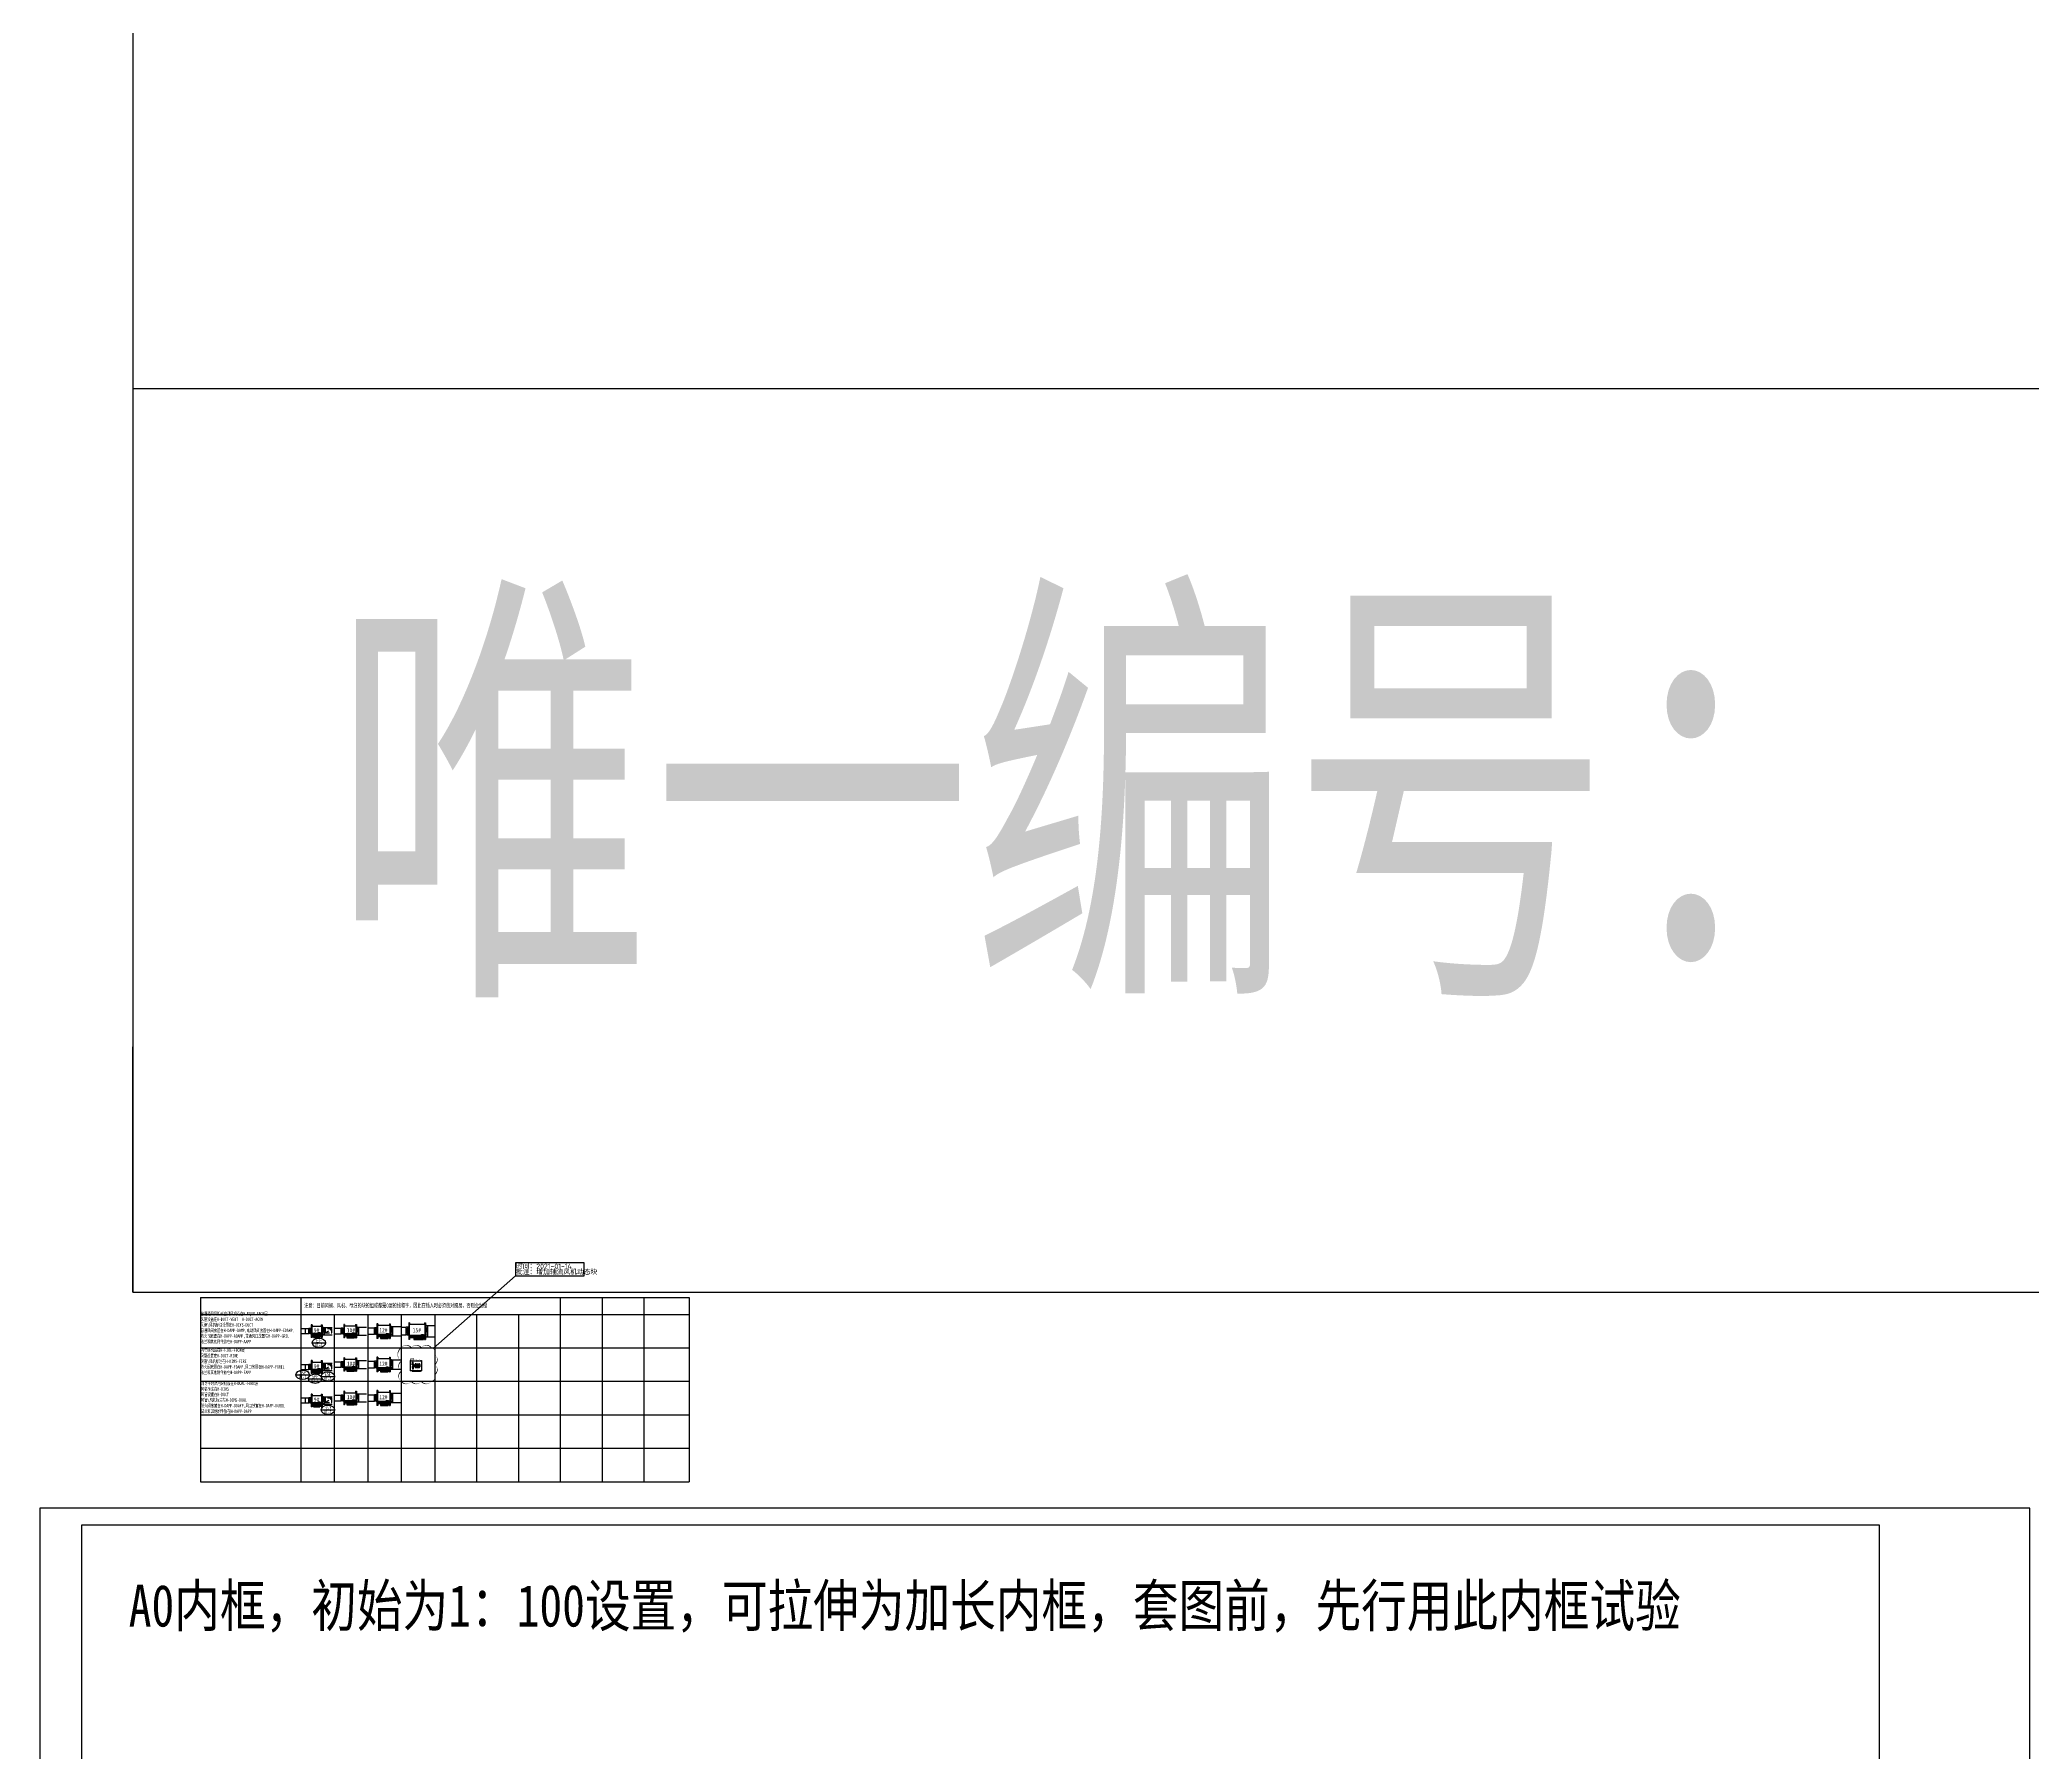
# Model space of a CAD drawing. Extents: x -671963 to 2381076, y -56129 to 1796010.
# Drawn here: x -2475 to 116563, y 68524 to 170842 of the extents above; entities that cross this region are included whole.
import ezdxf
from ezdxf.enums import TextEntityAlignment as Align

# ---------------------------------------------------------------- set-up
doc = ezdxf.new("R2010")
doc.units = 0
doc.header["$LTSCALE"] = 1000
doc.linetypes.add('DASH', pattern=[0.35, 0.25, -0.1])
doc.layers.get('0').update_dxf_attribs({"linetype": 'CONTINUOUS'})
doc.layers.get('Defpoints').update_dxf_attribs({"color": 9, "linetype": 'CONTINUOUS'})
doc.layers.add('C-XREF-SLCT', color=7, linetype='CONTINUOUS', plot=False)
doc.layers.add('审图', color=6, linetype='CONTINUOUS', plot=False)
for name, color, linetype in [('H-DAPP-AAPP', 3, 'CONTINUOUS'), ('H-DAPP-DAPP', 131, 'CONTINUOUS'), ('H-DAPP-DGRIL', 131, 'CONTINUOUS'), ('H-DAPP-FAPP', 3, 'CONTINUOUS'), ('H-DAPP-FGRIL', 161, 'CONTINUOUS'), ('H-DAPP-GRIL', 11, 'CONTINUOUS'), ('H-DIMS-DUAL', 7, 'CONTINUOUS'), ('H-DIMS-DUCT', 7, 'CONTINUOUS'), ('H-DIMS-FIRE', 7, 'CONTINUOUS'), ('H-DUAL-FBOX', 131, 'CONTINUOUS'), ('H-DUCT-DUAL', 30, 'CONTINUOUS'), ('H-DUCT-FIRE', 20, 'CONTINUOUS'), ('H-DUCT-VENT', 2, 'CONTINUOUS'), ('H-EQUP-FBOX', 4, 'CONTINUOUS'), ('H-FIRE-FBOX', 161, 'CONTINUOUS')]:
    doc.layers.add(name, color=color, linetype=linetype)
doc.styles.add('Acs', font='', dxfattribs={"width": 0.7})
doc.styles.add('TH-STYLE1', font='', dxfattribs={"width": 0.7})
doc.styles.add('TSSD', font='tssdeng.shx', dxfattribs={"bigfont": 'hztxt.shx'})
doc.styles.get('Acs').set_extended_font_data('STFangsong')
doc.styles.get('TH-STYLE1').set_extended_font_data('STFangsong')

# ---------------------------------------------------------------- blocks, each defined once
blk = doc.blocks.new('*U4')
at = {"layer": 'Defpoints'}
for points in [[(0, 0), (1189, 0), (1189, 841), (0, 841)], [(25, 831), (1099, 831), (1099, 10), (25, 10)]]:
    blk.add_lwpolyline(points, close=True, dxfattribs=at)
at = {"layer": 'Defpoints', "style": 'TH-STYLE1', "width": 0.8}
blk.add_text('A0内框，初始为1：100设置，可拉伸为加长内框，套图前，先行用此内框试验', height=25, dxfattribs=at).set_placement((53.1, 770.2))
blk = doc.blocks.new('AcsAcadShareArea')
for points in [[(0, 0), (118900, 0), (118900, 85000), (0, 85000)], [(0, 0), (6892.9, 0), (6892.9, 2699.2), (0, 2699.2)], [(0, 733), (0, 733), (0, 0), (0, 0)]]:
    blk.add_lwpolyline(points, close=True)
at = {"insert": (596.8, 1991.4), "char_height": 1000, "width": 6073.9, "attachment_point": 1, "style": 'Acs'}
blk.add_mtext('唯一编号：', dxfattribs=at)
at = {"style": 'Acs', "width": 0.8}
blk.add_attdef('唯一编号', (7537.4, 860.8), '', height=1000, dxfattribs=at)
blk = doc.blocks.new('*U70')
for p, q in [((-740, 150), (-840, 150)), ((-840, -150), (-840, 150)), ((-740, -180), (-740, 180)), ((-740, 150), (-690, 150)), ((-640, 380), (-690, 380)), ((-690, 380), (-690, -380)), ((-690, 290), (-50, 290)), ((-660, 320), (-660, -126)), ((-640, 380), (-640, 320)), ((-100, 380), (-50, 380)), ((-100, 380), (-100, 320)), ((-80, 320), (-80, -126)), ((-50, 380), (-50, -380)), ((-50, 220), (0, 220)), ((0, -250), (0, 250)), ((0, 220), (100, 220)), ((100, -220), (100, 220)), ((-740, -150), (-840, -150)), ((-740, -150), (-690, -150)), ((-690, -126), (-297, -126)), ((-690, -176), (-297, -176)), ((-690, -211), (-297, -211)), ((-690, -261), (-297, -261)), ((-296, -290), (-690, -290)), ((-640, -380), (-690, -380)), ((-660, -176), (-660, -211)), ((-660, -261), (-660, -320)), ((-640, -320), (-640, -380)), ((-557, -330), (-557, -380)), ((-557, -330), (-173, -330)), ((-557, -380), (-173, -380)), ((-304, -167), (-304, -135)), ((-304, -253), (-304, -220)), ((-297, -140), (-150, -140)), ((-297, -286), (-150, -286)), ((-290, -140), (-290, -286)), ((-285, -140), (-285, -286)), ((-274, -140), (-274, -286)), ((-267, -91), (-267, -86)), ((-267, -86), (-180, -86)), ((-259, -140), (-259, -286)), ((-242, -140), (-242, -286)), ((-223, -140), (-223, -193)), ((-223, -236), (-223, -286)), ((-205, -140), (-205, -286)), ((-188, -140), (-188, -286)), ((-180, -91), (-180, -86)), ((-173, -330), (-173, -380)), ((-172, -140), (-172, -286)), ((-162, -140), (-162, -286)), ((-157, -140), (-157, -286)), ((-50, -290), (-151, -290)), ((-150, -126), (-50, -126)), ((-146, -167), (-150, -167)), ((-146, -259), (-150, -259)), ((-150, -261), (-146, -261)), ((-146, -163), (-105, -163)), ((-146, -163), (-146, -263)), ((-146, -263), (-105, -263)), ((-142, -163), (-142, -135)), ((-105, -163), (-105, -263)), ((-105, -176), (-50, -176)), ((-105, -211), (-50, -211)), ((-105, -261), (-50, -261)), ((-100, -320), (-100, -380)), ((-100, -380), (-50, -380)), ((-80, -176), (-80, -211)), ((-80, -261), (-80, -320)), ((-50, -220), (0, -220)), ((0, -220), (100, -220))]:
    blk.add_line(p, q)
at = {"const_width": 6}
blk.add_lwpolyline([(-169, -320), (-80, -320, 0.4142136), (-50, -290), (-50, 290, 0.4142136), (-80, 320), (-660, 320, 0.4142136), (-690, 290), (-690, -290, 0.4142136), (-660, -320), (-278, -320)], format="xyb", dxfattribs=at)
for points in [[(-372, -135), (-297, -135), (-297, -167), (-372, -167)], [(-372, -220), (-297, -220), (-297, -253), (-372, -253)], [(-229, -193), (-217, -193), (-217, -236), (-229, -236)]]:
    blk.add_lwpolyline(points, close=True)
for points in [[(-267, -91), (-180, -91, -0.4142136), (-150, -121), (-150, -286, -0.4142136), (-160, -296), (-287, -296, -0.4142136), (-297, -286), (-297, -121, -0.4142136)], [(-283, -296), (-164, -296), (-164, -307, -0.4142136), (-168, -311), (-279, -311, -0.4142136), (-283, -307)], [(-278, -311), (-169, -311), (-169, -322, -0.4142136), (-173, -326), (-274, -326, -0.4142136), (-278, -322)]]:
    blk.add_lwpolyline(points, format="xyb", close=True)
for points in [[(-105, -167), (-75, -167), (-75, -135), (-150, -135), (-150, -167), (-146, -167)], [(-105, -253), (-75, -253), (-75, -220), (-105, -220)]]:
    blk.add_lwpolyline(points)
for centre in [(-352, -151), (-352, -236), (-323, -151), (-323, -236), (-123, -151), (-94, -151), (-94, -236)]:
    blk.add_circle(centre, 4.87)
for centre, radius, start, end in [((-745, 74), 87.3, 121.1008, 230.92814), ((-861, -69), 96.6, 309.07186, 50.92814), ((148, 92), 144, 122.21506, 226.21051), ((-59, -124), 156, 313.78949, 46.21051)]:
    blk.add_arc(centre, radius, start, end)
at = {"style": 'TH-STYLE1', "width": 0.8}
blk.add_text('9#', height=250, dxfattribs=at).set_placement((-373, 48), align=Align.MIDDLE)
blk = doc.blocks.new('*U74')
for p, q in [((-740, 150), (-840, 150)), ((-840, -150), (-840, 150)), ((-740, -180), (-740, 180)), ((-740, 150), (-690, 150)), ((-640, 380), (-690, 380)), ((-690, 380), (-690, -380)), ((-690, 290), (-50, 290)), ((-660, 320), (-660, -126)), ((-640, 380), (-640, 320)), ((-100, 380), (-50, 380)), ((-100, 380), (-100, 320)), ((-80, 320), (-80, -126)), ((-50, 380), (-50, -380)), ((-50, 220), (0, 220)), ((0, -250), (0, 250)), ((0, 220), (100, 220)), ((100, -220), (100, 220)), ((-740, -150), (-840, -150)), ((-740, -150), (-690, -150)), ((-690, -126), (-297, -126)), ((-690, -176), (-297, -176)), ((-690, -211), (-297, -211)), ((-690, -261), (-297, -261)), ((-296, -290), (-690, -290)), ((-640, -380), (-690, -380)), ((-660, -176), (-660, -211)), ((-660, -261), (-660, -320)), ((-640, -320), (-640, -380)), ((-557, -330), (-557, -380)), ((-557, -330), (-173, -330)), ((-557, -380), (-173, -380)), ((-304, -167), (-304, -135)), ((-304, -253), (-304, -220)), ((-297, -140), (-150, -140)), ((-297, -286), (-150, -286)), ((-290, -140), (-290, -286)), ((-285, -140), (-285, -286)), ((-274, -140), (-274, -286)), ((-267, -91), (-267, -86)), ((-267, -86), (-180, -86)), ((-259, -140), (-259, -286)), ((-242, -140), (-242, -286)), ((-223, -140), (-223, -193)), ((-223, -236), (-223, -286)), ((-205, -140), (-205, -286)), ((-188, -140), (-188, -286)), ((-180, -91), (-180, -86)), ((-173, -330), (-173, -380)), ((-172, -140), (-172, -286)), ((-162, -140), (-162, -286)), ((-157, -140), (-157, -286)), ((-50, -290), (-151, -290)), ((-150, -126), (-50, -126)), ((-146, -167), (-150, -167)), ((-146, -259), (-150, -259)), ((-150, -261), (-146, -261)), ((-146, -163), (-105, -163)), ((-146, -163), (-146, -263)), ((-146, -263), (-105, -263)), ((-142, -163), (-142, -135)), ((-105, -163), (-105, -263)), ((-105, -176), (-50, -176)), ((-105, -211), (-50, -211)), ((-105, -261), (-50, -261)), ((-100, -320), (-100, -380)), ((-100, -380), (-50, -380)), ((-80, -176), (-80, -211)), ((-80, -261), (-80, -320)), ((-50, -220), (0, -220)), ((0, -220), (100, -220))]:
    blk.add_line(p, q)
at = {"const_width": 6}
blk.add_lwpolyline([(-169, -320), (-80, -320, 0.4142136), (-50, -290), (-50, 290, 0.4142136), (-80, 320), (-660, 320, 0.4142136), (-690, 290), (-690, -290, 0.4142136), (-660, -320), (-278, -320)], format="xyb", dxfattribs=at)
for points in [[(-372, -135), (-297, -135), (-297, -167), (-372, -167)], [(-372, -220), (-297, -220), (-297, -253), (-372, -253)], [(-229, -193), (-217, -193), (-217, -236), (-229, -236)]]:
    blk.add_lwpolyline(points, close=True)
for points in [[(-267, -91), (-180, -91, -0.4142136), (-150, -121), (-150, -286, -0.4142136), (-160, -296), (-287, -296, -0.4142136), (-297, -286), (-297, -121, -0.4142136)], [(-283, -296), (-164, -296), (-164, -307, -0.4142136), (-168, -311), (-279, -311, -0.4142136), (-283, -307)], [(-278, -311), (-169, -311), (-169, -322, -0.4142136), (-173, -326), (-274, -326, -0.4142136), (-278, -322)]]:
    blk.add_lwpolyline(points, format="xyb", close=True)
for points in [[(-105, -167), (-75, -167), (-75, -135), (-150, -135), (-150, -167), (-146, -167)], [(-105, -253), (-75, -253), (-75, -220), (-105, -220)]]:
    blk.add_lwpolyline(points)
for centre in [(-352, -151), (-352, -236), (-323, -151), (-323, -236), (-123, -151), (-94, -151), (-94, -236)]:
    blk.add_circle(centre, 4.87)
for centre, radius, start, end in [((-745, 74), 87.3, 121.1008, 230.92814), ((-861, -69), 96.6, 309.07186, 50.92814), ((148, 92), 144, 122.21506, 226.21051), ((-59, -124), 156, 313.78949, 46.21051)]:
    blk.add_arc(centre, radius, start, end)
at = {"style": 'TH-STYLE1', "width": 0.8}
blk.add_text('9#', height=250, dxfattribs=at).set_placement((-373, 48), align=Align.MIDDLE)
blk = doc.blocks.new('*U71')
for p, q in [((-800, 165), (-900, 165)), ((-900, -165), (-900, 165)), ((-800, -195), (-800, 195)), ((-800, 165), (-750, 165)), ((-700, 400), (-750, 400)), ((-750, 400), (-750, -400)), ((-750, 310), (10, 310)), ((-720, 340), (-720, -146)), ((-700, 400), (-700, 340)), ((-40, 400), (10, 400)), ((-40, 400), (-40, 340)), ((-20, 340), (-20, -146)), ((10, 400), (10, -400)), ((10, 240), (60, 240)), ((60, -270), (60, 270)), ((60, 240), (160, 240)), ((160, -240), (160, 240)), ((-800, -165), (-900, -165)), ((-800, -165), (-750, -165)), ((-750, -146), (-237, -146)), ((-750, -196), (-237, -196)), ((-750, -231), (-237, -231)), ((-750, -281), (-237, -281)), ((-236, -310), (-750, -310)), ((-700, -400), (-750, -400)), ((-720, -196), (-720, -231)), ((-720, -281), (-720, -340)), ((-700, -340), (-700, -400)), ((-557, -350), (-557, -400)), ((-557, -350), (-113, -350)), ((-557, -400), (-113, -400)), ((-244, -187), (-244, -155)), ((-244, -273), (-244, -240)), ((-237, -160), (-90, -160)), ((-237, -306), (-90, -306)), ((-230, -160), (-230, -306)), ((-225, -160), (-225, -306)), ((-214, -160), (-214, -306)), ((-207, -111), (-207, -106)), ((-207, -106), (-120, -106)), ((-199, -160), (-199, -306)), ((-182, -160), (-182, -306)), ((-163, -160), (-163, -213)), ((-163, -256), (-163, -306)), ((-145, -160), (-145, -306)), ((-128, -160), (-128, -306)), ((-120, -111), (-120, -106)), ((-113, -350), (-113, -400)), ((-112, -160), (-112, -306)), ((-102, -160), (-102, -306)), ((-97, -160), (-97, -306)), ((10, -310), (-91, -310)), ((-90, -146), (10, -146)), ((-86, -187), (-90, -187)), ((-86, -279), (-90, -279)), ((-90, -281), (-86, -281)), ((-86, -183), (-45, -183)), ((-86, -183), (-86, -283)), ((-86, -283), (-45, -283)), ((-82, -183), (-82, -155)), ((-45, -183), (-45, -283)), ((-45, -196), (10, -196)), ((-45, -231), (10, -231)), ((-45, -281), (10, -281)), ((-40, -340), (-40, -400)), ((-40, -400), (10, -400)), ((-20, -196), (-20, -231)), ((-20, -281), (-20, -340)), ((10, -240), (60, -240)), ((60, -240), (160, -240))]:
    blk.add_line(p, q)
at = {"const_width": 6}
blk.add_lwpolyline([(-109, -340), (-20, -340, 0.4142136), (10, -310), (10, 310, 0.4142136), (-20, 340), (-720, 340, 0.4142136), (-750, 310), (-750, -310, 0.4142136), (-720, -340), (-218, -340)], format="xyb", dxfattribs=at)
for points in [[(-312, -155), (-237, -155), (-237, -187), (-312, -187)], [(-312, -240), (-237, -240), (-237, -273), (-312, -273)], [(-169, -213), (-157, -213), (-157, -256), (-169, -256)]]:
    blk.add_lwpolyline(points, close=True)
for points in [[(-207, -111), (-120, -111, -0.4142136), (-90, -141), (-90, -306, -0.4142136), (-100, -316), (-227, -316, -0.4142136), (-237, -306), (-237, -141, -0.4142136)], [(-223, -316), (-104, -316), (-104, -327, -0.4142136), (-108, -331), (-219, -331, -0.4142136), (-223, -327)], [(-218, -331), (-109, -331), (-109, -342, -0.4142136), (-113, -346), (-214, -346, -0.4142136), (-218, -342)]]:
    blk.add_lwpolyline(points, format="xyb", close=True)
for points in [[(-45, -187), (-15, -187), (-15, -155), (-90, -155), (-90, -187), (-86, -187)], [(-45, -273), (-15, -273), (-15, -240), (-45, -240)]]:
    blk.add_lwpolyline(points)
for centre in [(-292, -171), (-292, -256), (-263, -171), (-263, -256), (-63, -171), (-34, -171), (-34, -256)]:
    blk.add_circle(centre, 4.87)
for centre, radius, start, end in [((-805, 74), 87.3, 121.1008, 230.92814), ((-921, -69), 96.6, 309.07186, 50.92814), ((208, 92), 144, 122.21506, 226.21051), ((1, -124), 156, 313.78949, 46.21051)]:
    blk.add_arc(centre, radius, start, end)
at = {"style": 'TH-STYLE1', "width": 0.8}
blk.add_text('10#', height=250, dxfattribs=at).set_placement((-320, 48), align=Align.MIDDLE)
blk = doc.blocks.new('*U72')
for p, q in [((-820, 190), (-920, 190)), ((-920, -190), (-920, 190)), ((-820, -220), (-820, 220)), ((-820, 190), (-770, 190)), ((-720, 440), (-770, 440)), ((-770, 440), (-770, -440)), ((-770, 350), (30, 350)), ((-740, 380), (-740, -186)), ((-720, 440), (-720, 380)), ((-20, 440), (30, 440)), ((-20, 440), (-20, 380)), ((0, 380), (0, -186)), ((30, 440), (30, -440)), ((30, 280), (80, 280)), ((80, -310), (80, 310)), ((80, 280), (180, 280)), ((180, -280), (180, 280)), ((-820, -190), (-920, -190)), ((-820, -190), (-770, -190)), ((-770, -186), (-217, -186)), ((-770, -236), (-217, -236)), ((-770, -271), (-217, -271)), ((-770, -321), (-217, -321)), ((-216, -350), (-770, -350)), ((-720, -440), (-770, -440)), ((-740, -236), (-740, -271)), ((-740, -321), (-740, -380)), ((-720, -380), (-720, -440)), ((-557, -390), (-557, -440)), ((-557, -390), (-93, -390)), ((-557, -440), (-93, -440)), ((-224, -227), (-224, -195)), ((-224, -313), (-224, -280)), ((-217, -200), (-70, -200)), ((-217, -346), (-70, -346)), ((-210, -200), (-210, -346)), ((-205, -200), (-205, -346)), ((-194, -200), (-194, -346)), ((-187, -151), (-187, -146)), ((-187, -146), (-100, -146)), ((-179, -200), (-179, -346)), ((-162, -200), (-162, -346)), ((-143, -200), (-143, -253)), ((-143, -296), (-143, -346)), ((-125, -200), (-125, -346)), ((-108, -200), (-108, -346)), ((-100, -151), (-100, -146)), ((-93, -390), (-93, -440)), ((-92, -200), (-92, -346)), ((-82, -200), (-82, -346)), ((-77, -200), (-77, -346)), ((30, -350), (-71, -350)), ((-70, -186), (30, -186)), ((-66, -227), (-70, -227)), ((-66, -319), (-70, -319)), ((-70, -321), (-66, -321)), ((-66, -223), (-25, -223)), ((-66, -223), (-66, -323)), ((-66, -323), (-25, -323)), ((-62, -223), (-62, -195)), ((-25, -223), (-25, -323)), ((-25, -236), (30, -236)), ((-25, -271), (30, -271)), ((-25, -321), (30, -321)), ((-20, -380), (-20, -440)), ((-20, -440), (30, -440)), ((0, -236), (0, -271)), ((0, -321), (0, -380)), ((30, -280), (80, -280)), ((80, -280), (180, -280))]:
    blk.add_line(p, q)
at = {"const_width": 6}
blk.add_lwpolyline([(-89, -380), (0, -380, 0.4142136), (30, -350), (30, 350, 0.4142136), (0, 380), (-740, 380, 0.4142136), (-770, 350), (-770, -350, 0.4142136), (-740, -380), (-198, -380)], format="xyb", dxfattribs=at)
for points in [[(-292, -195), (-217, -195), (-217, -227), (-292, -227)], [(-292, -280), (-217, -280), (-217, -313), (-292, -313)], [(-149, -253), (-137, -253), (-137, -296), (-149, -296)]]:
    blk.add_lwpolyline(points, close=True)
for points in [[(-187, -151), (-100, -151, -0.4142136), (-70, -181), (-70, -346, -0.4142136), (-80, -356), (-207, -356, -0.4142136), (-217, -346), (-217, -181, -0.4142136)], [(-203, -356), (-84, -356), (-84, -367, -0.4142136), (-88, -371), (-199, -371, -0.4142136), (-203, -367)], [(-198, -371), (-89, -371), (-89, -382, -0.4142136), (-93, -386), (-194, -386, -0.4142136), (-198, -382)]]:
    blk.add_lwpolyline(points, format="xyb", close=True)
for points in [[(-25, -227), (5, -227), (5, -195), (-70, -195), (-70, -227), (-66, -227)], [(-25, -313), (5, -313), (5, -280), (-25, -280)]]:
    blk.add_lwpolyline(points)
for centre in [(-272, -211), (-272, -296), (-243, -211), (-243, -296), (-43, -211), (-14, -211), (-14, -296)]:
    blk.add_circle(centre, 4.87)
for centre, radius, start, end in [((-825, 74), 87.3, 121.1008, 230.92814), ((-941, -69), 96.6, 309.07186, 50.92814), ((228, 92), 144, 122.21506, 226.21051), ((21, -124), 156, 313.78949, 46.21051)]:
    blk.add_arc(centre, radius, start, end)
at = {"style": 'TH-STYLE1', "width": 0.8}
blk.add_text('12#', height=250, dxfattribs=at).set_placement((-381, 48), align=Align.MIDDLE)
blk = doc.blocks.new('*U73')
for p, q in [((-920, 235), (-1020, 235)), ((-1020, -235), (-1020, 235)), ((-920, -265), (-920, 265)), ((-920, 235), (-870, 235)), ((-820, 500), (-870, 500)), ((-870, 500), (-870, -500)), ((-870, 410), (130, 410)), ((-840, 440), (-840, -246)), ((-820, 500), (-820, 440)), ((80, 500), (130, 500)), ((80, 500), (80, 440)), ((100, 440), (100, -246)), ((130, 500), (130, -500)), ((130, 340), (180, 340)), ((180, -370), (180, 370)), ((180, 340), (280, 340)), ((280, -340), (280, 340)), ((-920, -235), (-1020, -235)), ((-920, -235), (-870, -235)), ((-870, -246), (-117, -246)), ((-870, -296), (-117, -296)), ((-870, -331), (-117, -331)), ((-870, -381), (-117, -381)), ((-116, -410), (-870, -410)), ((-820, -500), (-870, -500)), ((-840, -296), (-840, -331)), ((-840, -381), (-840, -440)), ((-820, -440), (-820, -500)), ((-557, -450), (-557, -500)), ((-557, -450), (7, -450)), ((-557, -500), (7, -500)), ((-124, -287), (-124, -255)), ((-124, -373), (-124, -340)), ((-117, -260), (30, -260)), ((-117, -406), (30, -406)), ((-110, -260), (-110, -406)), ((-105, -260), (-105, -406)), ((-94, -260), (-94, -406)), ((-87, -211), (-87, -206)), ((-87, -206), (0, -206)), ((-79, -260), (-79, -406)), ((-62, -260), (-62, -406)), ((-43, -260), (-43, -313)), ((-43, -356), (-43, -406)), ((-25, -260), (-25, -406)), ((-8, -260), (-8, -406)), ((0, -211), (0, -206)), ((7, -450), (7, -500)), ((8, -260), (8, -406)), ((18, -260), (18, -406)), ((23, -260), (23, -406)), ((130, -410), (29, -410)), ((30, -246), (130, -246)), ((34, -287), (30, -287)), ((34, -379), (30, -379)), ((30, -381), (34, -381)), ((34, -283), (75, -283)), ((34, -283), (34, -383)), ((34, -383), (75, -383)), ((38, -283), (38, -255)), ((75, -283), (75, -383)), ((75, -296), (130, -296)), ((75, -331), (130, -331)), ((75, -381), (130, -381)), ((80, -440), (80, -500)), ((80, -500), (130, -500)), ((100, -296), (100, -331)), ((100, -381), (100, -440)), ((130, -340), (180, -340)), ((180, -340), (280, -340))]:
    blk.add_line(p, q)
at = {"const_width": 6}
blk.add_lwpolyline([(11, -440), (100, -440, 0.4142136), (130, -410), (130, 410, 0.4142136), (100, 440), (-840, 440, 0.4142136), (-870, 410), (-870, -410, 0.4142136), (-840, -440), (-98, -440)], format="xyb", dxfattribs=at)
for points in [[(-192, -255), (-117, -255), (-117, -287), (-192, -287)], [(-192, -340), (-117, -340), (-117, -373), (-192, -373)], [(-49, -313), (-37, -313), (-37, -356), (-49, -356)]]:
    blk.add_lwpolyline(points, close=True)
for points in [[(-87, -211), (0, -211, -0.4142136), (30, -241), (30, -406, -0.4142136), (20, -416), (-107, -416, -0.4142136), (-117, -406), (-117, -241, -0.4142136)], [(-103, -416), (16, -416), (16, -427, -0.4142136), (12, -431), (-99, -431, -0.4142136), (-103, -427)], [(-98, -431), (11, -431), (11, -442, -0.4142136), (7, -446), (-94, -446, -0.4142136), (-98, -442)]]:
    blk.add_lwpolyline(points, format="xyb", close=True)
for points in [[(75, -287), (105, -287), (105, -255), (30, -255), (30, -287), (34, -287)], [(75, -373), (105, -373), (105, -340), (75, -340)]]:
    blk.add_lwpolyline(points)
for centre in [(-172, -271), (-172, -356), (-143, -271), (-143, -356), (57, -271), (86, -271), (86, -356)]:
    blk.add_circle(centre, 4.87)
for centre, radius, start, end in [((-925, 74), 87.3, 121.1008, 230.92814), ((-1041, -69), 96.6, 309.07186, 50.92814), ((328, 92), 144, 122.21506, 226.21051), ((121, -124), 156, 313.78949, 46.21051)]:
    blk.add_arc(centre, radius, start, end)
at = {"style": 'TH-STYLE1', "width": 0.8}
blk.add_text('15#', height=250, dxfattribs=at).set_placement((-381, 48), align=Align.MIDDLE)
blk = doc.blocks.new('*U66')
blk.add_line((-4, 0), (4, 0))
blk.add_ellipse((0, 0), major_axis=(-4, 0), ratio=0.7)
at = {"style": 'TH-STYLE1', "width": 0.55}
blk.add_attdef('CH1', text='', height=2.5, dxfattribs=at).set_placement((-1.9, 0.1), (2, 0.1), align=Align.FIT)
blk.add_attdef('1', text='', height=2.5, dxfattribs=at).set_placement((0, -3.5), align=Align.BOTTOM_CENTER)
blk = doc.blocks.new('*U68')
at = {"linetype": 'DASH'}
blk.add_line((-500, 0), (-100, 250), dxfattribs=at)
blk.add_lwpolyline([(-500, 0), (-100, 0), (-100, 250), (-500, 250)], close=True, dxfattribs=at)
blk = doc.blocks.new('*U98')
for p, q in [((-315, 0), (315, 0)), ((-280, -680), (-280, 0)), ((280, -680), (280, 0)), ((315, -50), (315, 0)), ((-315, -50), (-280, -50)), ((-315, -630), (-280, -630)), ((-315, -680), (315, -680)), ((-21, -479), (-204, -499)), ((-204, -499), (-204, -540)), ((-52, -556), (-204, -540)), ((-112, -347), (-112, -139)), ((-112, -139), (111, -139)), ((-112, -347), (111, -347)), ((-77, -104), (76, -104)), ((-77, -382), (76, -382)), ((-70, -165), (-70, -321)), ((-52, -556), (-52, -516)), ((-52, -516), (51, -516)), ((-42, -382), (-42, -417)), ((41, -417), (-42, -417)), ((-35, -180), (-35, -305)), ((-21, -417), (-21, -479)), ((-1, -191), (-1, -295)), ((20, -417), (20, -479)), ((20, -479), (203, -499)), ((34, -180), (34, -305)), ((41, -382), (41, -417)), ((51, -556), (51, -516)), ((51, -556), (203, -540)), ((69, -165), (69, -321)), ((111, -347), (111, -139)), ((203, -499), (203, -540)), ((280, -50), (315, -50)), ((280, -630), (315, -630)), ((320, -50), (287, -240)), ((315, -630), (315, -680)), ((320, -550), (320, -50)), ((320, -50), (353, -240))]:
    blk.add_line(p, q)
at = {"color": 0}
for p, q in [((-315, -50), (-315, 0)), ((-315, -630), (-315, -680))]:
    blk.add_line(p, q, dxfattribs=at)
for centre, start, end in [((-77, -139), 90, 180), ((-77, -347), 180, 270), ((76, -139), 0, 90), ((76, -347), 270, 0)]:
    blk.add_arc(centre, 34.7, start, end)
at = {"color": 0, "style": 'TH-STYLE1', "width": 0.8}
blk.add_text('HTF-5.5', height=125, rotation=90, dxfattribs=at).set_placement((-326, -679))

msp = doc.modelspace()

# ---------------------------------------------------------------- linework, layer by layer
for p, q in [((7117.6665, 95683.7801), (7117.6665, 84683.7801)), ((7117.6665, 95683.7801), (36317.6665, 95683.7801)), ((13117.6665, 95683.7801), (13117.6665, 84683.7801)), ((28617.6665, 95683.7801), (28617.6665, 84683.7801)), ((31117.6665, 95683.7801), (31117.6665, 84683.7801)), ((33617.6665, 95683.7801), (33617.6665, 84683.7801)), ((36317.6665, 95683.7801), (36317.6665, 84683.7801)), ((7117.6665, 94683.7801), (36317.6665, 94683.7801)), ((15117.6665, 94683.7801), (15117.6665, 84683.7801)), ((17117.6665, 94683.7801), (17117.6665, 84683.7801)), ((19117.6665, 94683.7801), (19117.6665, 84683.7801)), ((21117.6665, 94683.7801), (21117.6665, 84683.7801)), ((23617.6665, 94683.7801), (23617.6665, 84683.7801)), ((26117.6665, 94683.7801), (26117.6665, 84683.7801)), ((7117.6665, 92683.7801), (36317.6665, 92683.7801)), ((7117.6665, 90683.7801), (36317.6665, 90683.7801)), ((7117.6665, 88683.7801), (36317.6665, 88683.7801)), ((7117.6665, 86683.7801), (36317.6665, 86683.7801)), ((7117.6665, 84683.7801), (36317.6665, 84683.7801))]:
    msp.add_line(p, q)
at = {"layer": 'H-DAPP-AAPP'}
msp.add_line((13383.1152, 93837.7273), (13383.1152, 93537.7273), dxfattribs=at)
at = {"layer": 'H-DAPP-DAPP'}
msp.add_line((13383.1152, 89689.9849), (13383.1152, 89389.9849), dxfattribs=at)
at = {"layer": 'H-DAPP-FAPP'}
msp.add_line((13383.1152, 91689.9849), (13383.1152, 91389.9849), dxfattribs=at)
at = {"layer": 'H-DUCT-DUAL'}
for p, q in [((13172.466, 89689.9849), (13593.7645, 89689.9849)), ((13172.466, 89389.9849), (13593.7645, 89389.9849)), ((14533.7645, 89759.9849), (14985.2708, 89759.9849)), ((14533.7645, 89319.9849), (14985.2708, 89319.9849)), ((15112.466, 89852.7273), (15533.7645, 89852.7273)), ((15112.466, 89522.7273), (15533.7645, 89522.7273)), ((16593.7645, 89927.7273), (17045.2708, 89927.7273)), ((16593.7645, 89447.7273), (17045.2708, 89447.7273)), ((17117.6665, 89877.7273), (17513.7645, 89877.7273)), ((17117.6665, 89497.7273), (17513.7645, 89497.7273)), ((18613.7645, 89967.7273), (19065.2708, 89967.7273)), ((18613.7645, 89407.7273), (19065.2708, 89407.7273))]:
    msp.add_line(p, q, dxfattribs=at)
at = {"layer": 'H-DUCT-FIRE'}
for p, q in [((13172.466, 91689.9849), (13593.7645, 91689.9849)), ((14533.7645, 91759.9849), (14985.2708, 91759.9849)), ((15112.466, 91852.7273), (15533.7645, 91852.7273)), ((16593.7645, 91927.7273), (17045.2708, 91927.7273)), ((17117.6665, 91877.7273), (17513.7645, 91877.7273)), ((18613.7645, 91967.7273), (19065.2708, 91967.7273)), ((13172.466, 91389.9849), (13593.7645, 91389.9849)), ((14533.7645, 91319.9849), (14985.2708, 91319.9849)), ((15112.466, 91522.7273), (15533.7645, 91522.7273)), ((16593.7645, 91447.7273), (17045.2708, 91447.7273)), ((17117.6665, 91497.7273), (17513.7645, 91497.7273)), ((18613.7645, 91407.7273), (19065.2708, 91407.7273))]:
    msp.add_line(p, q, dxfattribs=at)
at = {"layer": 'H-DUCT-VENT'}
for p, q in [((13172.466, 93837.7273), (13593.7645, 93837.7273)), ((13172.466, 93537.7273), (13593.7645, 93537.7273)), ((14533.7645, 93907.7273), (14985.2708, 93907.7273)), ((14533.7645, 93467.7273), (14985.2708, 93467.7273)), ((15112.466, 93852.7273), (15533.7645, 93852.7273)), ((15112.466, 93522.7273), (15533.7645, 93522.7273)), ((16593.7645, 93927.7273), (17045.2708, 93927.7273)), ((16593.7645, 93447.7273), (17045.2708, 93447.7273)), ((17117.6665, 93877.7273), (17513.7645, 93877.7273)), ((17117.6665, 93497.7273), (17513.7645, 93497.7273)), ((18613.7645, 93967.7273), (19065.2708, 93967.7273)), ((18613.7645, 93407.7273), (19065.2708, 93407.7273)), ((19117.6665, 93922.7273), (19413.7645, 93922.7273)), ((19117.6665, 93452.7273), (19413.7645, 93452.7273)), ((20713.7645, 94027.7273), (21117.6665, 94027.7273)), ((20713.7645, 93347.7273), (21117.6665, 93347.7273))]:
    msp.add_line(p, q, dxfattribs=at)
at = {"layer": '审图', "color": 6}
msp.add_line((21026.8925, 92642.3064), (25940.4448, 96992.9851), dxfattribs=at)
msp.add_lwpolyline([(25940.4448, 96992.9851), (30045.6031, 96992.9851), (30045.6031, 97772.9851), (25940.4448, 97772.9851)], close=True, dxfattribs=at)
msp.add_lwpolyline([(19117.6665, 92683.7801, 0, 60, -0.52056705), (19717.6665, 92683.7801, 0, 60, -0.52056705), (20317.6665, 92683.7801, 0, 60, -0.52056705), (20917.6665, 92683.7801, 0, 60, -0.52056705), (21117.6665, 92283.7801, 0, 60, -0.52056705), (21117.6665, 91683.7801, 0, 60, -0.52056705), (21117.6665, 91083.7801, 0, 60, -0.52056705), (20917.6665, 90683.7801, 0, 60, -0.52056705), (20317.6665, 90683.7801, 0, 60, -0.52056705), (19717.6665, 90683.7801, 0, 60, -0.52056705), (19117.6665, 90683.7801, 0, 60, -0.52056705), (19117.6665, 91283.7801, 0, 60, -0.52056705), (19117.6665, 91883.7801, 0, 60, -0.52056705)], format="xyseb", close=True, dxfattribs=at)

# ---------------------------------------------------------------- block references
at = {"xscale": 100, "yscale": 100, "zscale": 100}
msp.add_blockref('*U4', (-2475, -990), dxfattribs=at)
at = {"layer": 'C-XREF-SLCT', "xscale": 20, "yscale": 20, "zscale": 20}
msp.add_blockref('AcsAcadShareArea', (3075.6879, 96010.0068), dxfattribs=at)
at = {"layer": 'H-DAPP-DGRIL'}
msp.add_blockref('*U68', (15071.9091, 89422.7295), dxfattribs=at)
at = {"layer": 'H-DAPP-FGRIL'}
msp.add_blockref('*U68', (15071.9091, 91422.7295), dxfattribs=at)
at = {"layer": 'H-DAPP-GRIL'}
msp.add_blockref('*U68', (15071.9091, 93570.472), dxfattribs=at)
at = {"layer": 'H-DIMS-DUAL'}
ref = msp.add_blockref('*U66', (14734.6733, 88974.5011), dxfattribs=dict(at, xscale=100, yscale=100, zscale=100))
ref.add_attrib('CH1', 'E(S)F', dxfattribs={"layer": '0', "height": 250, "style": 'TH-STYLE1', "width": 0.449255}).set_placement((14542.4444, 88984.9811), (14930.7777, 88984.9811), align=Align.FIT)
ref.add_attrib('1', 'B1-1', dxfattribs={"layer": '0', "height": 250, "style": 'TH-STYLE1', "width": 0.55}).set_placement((14730.6665, 88628.6606), align=Align.BOTTOM_CENTER)
at = {"layer": 'H-DIMS-DUCT'}
ref = msp.add_blockref('*U66', (14194.9309, 92986.4018), dxfattribs=dict(at, xscale=100, yscale=100, zscale=100))
ref.add_attrib('CH1', 'EF', dxfattribs={"layer": '0', "height": 250, "style": 'TH-STYLE1', "width": 0.841017}).set_placement((14002.702, 92996.8818), (14391.0353, 92996.8818), align=Align.FIT)
ref.add_attrib('1', 'B1-1', dxfattribs={"layer": '0', "height": 250, "style": 'TH-STYLE1', "width": 0.55}).set_placement((14190.924, 92640.5612), align=Align.BOTTOM_CENTER)
at = {"layer": 'H-DIMS-FIRE'}
ref = msp.add_blockref('*U66', (13228.5453, 91067.3939), dxfattribs=dict(at, xscale=100, yscale=100, zscale=100))
ref.add_attrib('CH1', 'SSF', dxfattribs={"layer": '0', "height": 250, "style": 'TH-STYLE1', "width": 0.67403}).set_placement((13036.3164, 91077.8739), (13424.6497, 91077.8739), align=Align.FIT)
ref.add_attrib('1', 'B1-1', dxfattribs={"layer": '0', "height": 250, "style": 'TH-STYLE1', "width": 0.55}).set_placement((13224.5385, 90721.5533), align=Align.BOTTOM_CENTER)
ref = msp.add_blockref('*U66', (13969.1008, 90840.7686), dxfattribs=dict(at, xscale=100, yscale=100, zscale=100))
ref.add_attrib('CH1', 'SPF', dxfattribs={"layer": '0', "height": 250, "style": 'TH-STYLE1', "width": 0.638754}).set_placement((13776.8719, 90851.2486), (14165.2052, 90851.2486), align=Align.FIT)
ref.add_attrib('1', 'B1-1', dxfattribs={"layer": '0', "height": 250, "style": 'TH-STYLE1', "width": 0.55}).set_placement((13965.094, 90494.928), align=Align.BOTTOM_CENTER)
ref = msp.add_blockref('*U66', (14734.6733, 90974.5011), dxfattribs=dict(at, xscale=100, yscale=100, zscale=100))
ref.add_attrib('CH1', 'ESF', dxfattribs={"layer": '0', "height": 250, "style": 'TH-STYLE1', "width": 0.603769}).set_placement((14542.4444, 90984.9811), (14930.7777, 90984.9811), align=Align.FIT)
ref.add_attrib('1', 'B1-1', dxfattribs={"layer": '0', "height": 250, "style": 'TH-STYLE1', "width": 0.55}).set_placement((14730.6665, 90628.6606), align=Align.BOTTOM_CENTER)
at = {"layer": 'H-DUAL-FBOX'}
for name, p in [('*U70', (14433.7645, 89539.9849)), ('*U71', (16433.7645, 89687.7273)), ('*U72', (18433.7645, 89687.7273))]:
    msp.add_blockref(name, p, dxfattribs=at)
at = {"layer": 'H-EQUP-FBOX'}
for name, p in [('*U74', (14433.7645, 93687.7273)), ('*U71', (16433.7645, 93687.7273)), ('*U72', (18433.7645, 93687.7273)), ('*U73', (20433.7645, 93687.7273))]:
    msp.add_blockref(name, p, dxfattribs=at)
at = {"layer": 'H-FIRE-FBOX'}
for name, p in [('*U70', (14433.7645, 91539.9849)), ('*U71', (16433.7645, 91687.7273)), ('*U72', (18433.7645, 91687.7273))]:
    msp.add_blockref(name, p, dxfattribs=at)
at = {"layer": 'H-FIRE-FBOX', "rotation": 270.000002096865}
msp.add_blockref('*U98', (20327.8771, 91617.7481), dxfattribs=at)

# ---------------------------------------------------------------- texts
at = {"attachment_point": 1, "style": 'TH-STYLE1'}
for s, insert, char_height in [('注意：目前风阀、风机、标注的块的组成都是0层的线和字，因此在插入时必须放对图层，否则会出错', (13322.794, 95343.9492), 250), ('普通通风风机或空调风机设在H-EQUP-FBOX层\\P风管设置在H-DUCT-VENT  H-DUCT-ACON \\P风管\\\\风机标注设置在H-DIMS-DUCT\\P普通风阀放置在H-DAPP-DAMP,电动风阀放置在H-DAPP-EDAMP,\\P防火阀放置在H-DAPP-ADAMP,普通风口放置在H-DAPP-GRIL\\P法兰和其他附件放在H-DAPP-AAPP', (7135.3345, 94823.7731), 200), ('消防风机设在H-FIRE-FBOX层\\P风管设置在H-DUCT-FIRE \\P风管\\\\风机标注在H-DIMS-FIRE\\P防火阀放置在H-DAPP-FDAMP,风口放置在H-DAPP-FGRIL\\P法兰和其他附件放在H-DAPP-FAPP', (7132.042, 92647.2756), 200), ('消防平时合用风机设在H-DUAL-FBOX层\\P风机标注在H-DIMS\\P风管设置在H-DUCT\\P风管\\\\风机标注在H-DIMS-DUAL\\P防火阀放置在H-DAPP-DDAMP,风口放置在H-DAPP-DGRIL\\P法兰和其他附件放在H-DAPP-DAPP', (7151.3801, 90662.5407), 200)]:
    msp.add_mtext(s, dxfattribs=dict(at, insert=insert, char_height=char_height))
at = {"layer": '审图', "color": 6, "style": 'TSSD'}
for s, p in [('时间：2021-01-14', (25974.4605, 97412.9851)), ('批注：增加轴流风机动态块', (25974.4605, 97052.9851))]:
    msp.add_text(s, height=300, dxfattribs=at).set_placement(p)

doc.saveas('drawing.dxf')
